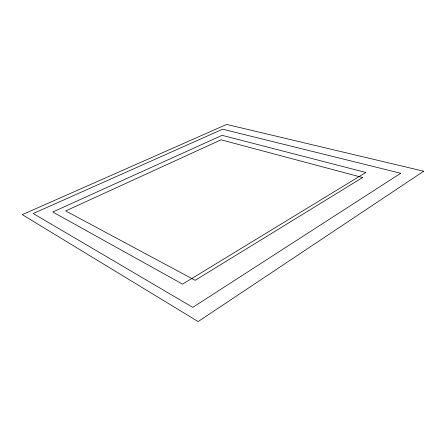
<?xml version="1.0" encoding="UTF-8"?>
<svg xmlns="http://www.w3.org/2000/svg" width="446" height="446" viewBox="0 0 446 446"><rect width="100%" height="100%" fill="white"/><g stroke="black" fill="none" stroke-linecap="round" stroke-linejoin="round"><path stroke-width="0.67" d="M423.7 171.225L198.119 321.577L22.3 214.643L226.64 124.423L423.7 171.225M400.698 173.265L192.795 307.366L33.233 213.534L222.621 129.195L400.698 173.265M362.576 177.541L195.175 280.328L65.696 210.919L221.06 139.804L362.576 177.541M365.82 172.474L182.565 284.135L52.767 211.989L222.091 135.333L365.82 172.474"/></g></svg>
